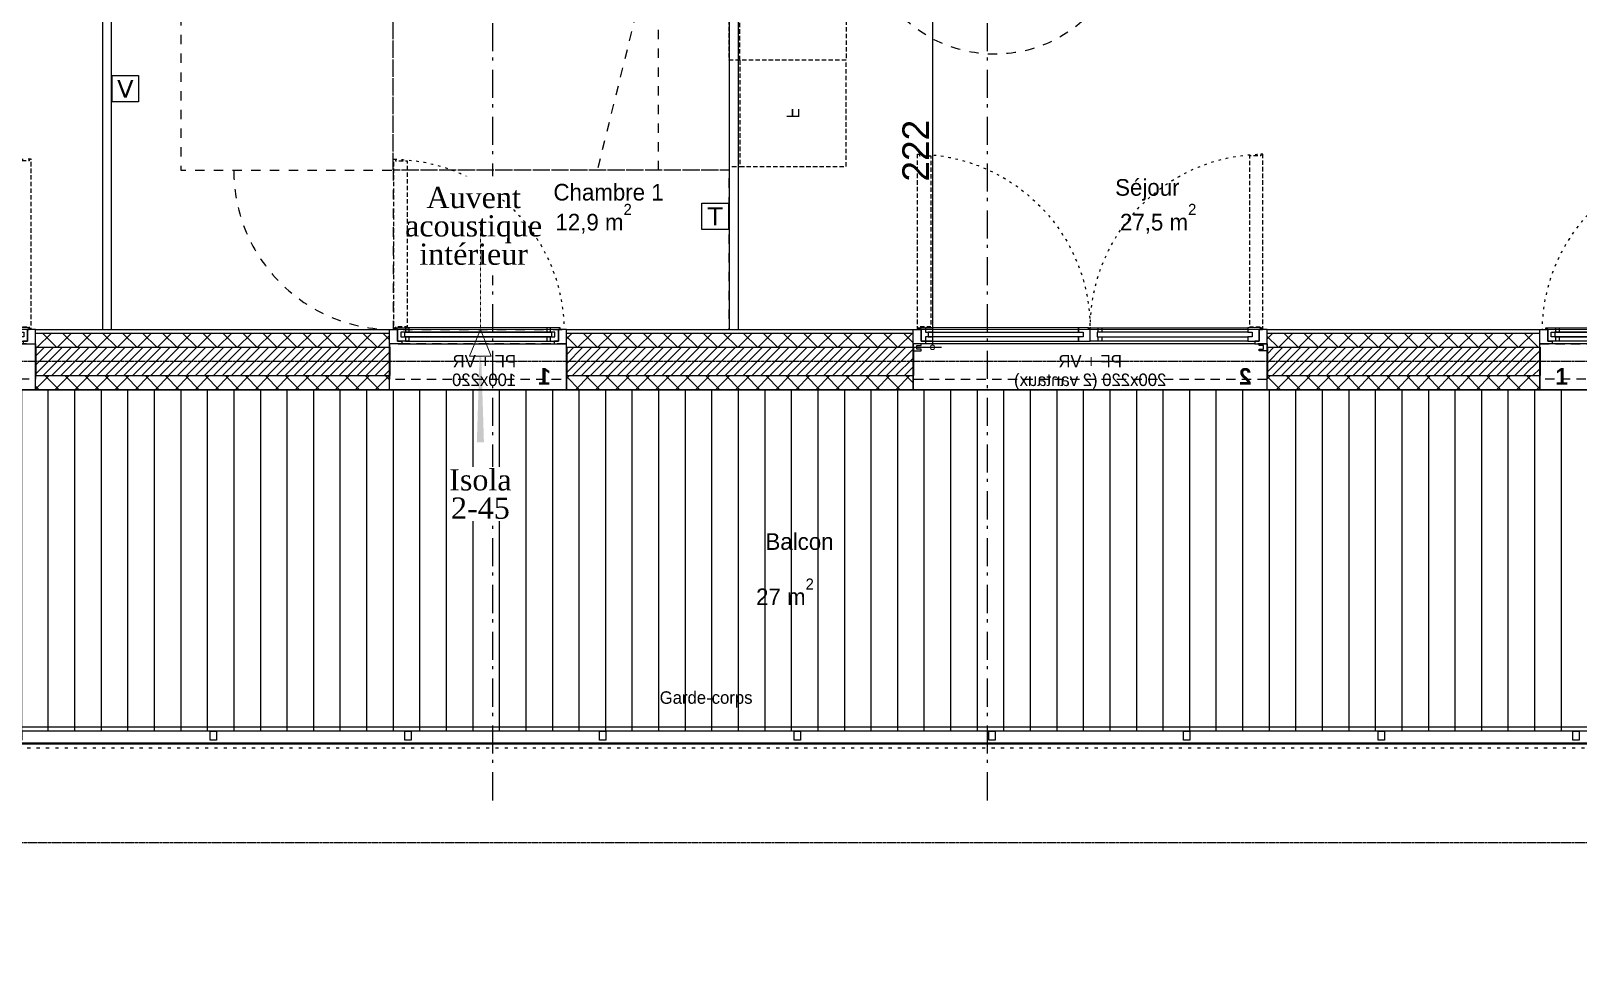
# Model space of a CAD drawing. Extents: x -2932 to 12371, y 2178 to 6224.
# Drawn here: x 6536 to 7410, y 3200 to 3720 of the extents above; entities that cross this region are included whole.
import ezdxf
from ezdxf import colors
from ezdxf.entities.mleader import LeaderData, LeaderLine
from ezdxf.math import Vec2, Vec3

# ---------------------------------------------------------------- set-up
doc = ezdxf.new("R2010")
doc.units = 0
doc.header["$PDMODE"] = 67
for name, pattern in [('ACAD_ISO03W100', [0.295276, 0.11811, -0.177165]), ('Style de ligne -1', [0.41664, 0.20828, -0.20836]), ('Style de ligne -13', [0.147638, 0.098425, -0.049213]), ('Style de ligne -14', [0.147638, 0.098425, -0.049213]), ('Style de ligne -17', [0.347222, 0.20828, -0.138942]), ('Style de ligne -18', [0.164042, 0.054681, -0.109361]), ('Style de ligne -5', [0.20828, 0.069425, -0.138855]), ('Style de ligne -6', [1.04164, 0.625, -0.20828, 0.06943, -0.13893]), ('VW-01', [0.41656, 0.20828, -0.20828])]:
    doc.linetypes.add(name, pattern=pattern)
doc.layers.get('0').update_dxf_attribs({"color": 252})
doc.layers.add('_GAZELEC-BOITE INCORPO', color=36, linetype='Continuous', lineweight=18)
doc.layers.add('_GAZELEC-RESERVATION', color=1, linetype='Continuous', lineweight=18)
for name, color, linetype in [('B aménagement intérieur', 252, 'Continuous'), ('B GÈnÈral_Hatch', 252, 'Continuous'), ('B Général', 252, 'Continuous'), ('C ANNOTATIONS-axes horizontaux', 252, 'Style de ligne -1'), ('C ANNOTATIONS-PMR', 252, 'Style de ligne -5'), ('C ANNOTATIONS-prestations', 252, 'Continuous'), ('C ANNOTATIONS-texte', 252, 'Continuous'), ('C ANNOTATIONS-texte surfaces', 252, 'Continuous'), ('D SURFACES-shab', 252, 'Continuous'), ('prlm-ELEC-CFA', 181, 'Continuous'), ('prlm-VMC', 93, 'Continuous')]:
    doc.layers.add(name, color=color, linetype=linetype)
doc.layers.add('prlm-ZEROPLOT', color=254, linetype='Continuous', plot=False)
doc.styles.add('Arial', font='arial.ttf')
doc.styles.add('Eurostile', font='')
doc.styles.add('Eurostile (bold)', font='')
doc.styles.add('Eurostile (italic)', font='')
doc.styles.add('prlm-vmc', font='pala.ttf', dxfattribs={"height": 14})
doc.styles.get("Standard").update_dxf_attribs({"font": 'isocp.shx', "height": 15})
doc.styles.get('Eurostile').set_extended_font_data('Eurostile')
doc.styles.get('Eurostile (bold)').set_extended_font_data('Eurostile', bold=True)
doc.styles.get('Eurostile (italic)').set_extended_font_data('Eurostile', italic=True)
doc.dimstyles.new('200', dxfattribs={"dimscale": 0.1, "dimtxt": 150, "dimasz": 25, "dimexe": 50, "dimexo": 50, "dimgap": 20, "dimtad": 1, "dimdec": 0, "dimdsep": 46, "dimtxsty": 'Arial', "dimblk1": 'DOTBLANK', "dimblk2": 'DOTBLANK', "dimsah": 1, "dimcen": 25, "dimclrd": 5, "dimclre": 5, "dimadec": 0, "dimazin": 0, "dimtfac": 1, "dimtdec": 0, "dimtmove": 0, "dimatfit": 3, "dimldrblk": 'DOTBLANK', "dimfxl": 50, "dimtolj": 1, "dimtzin": 0, "dimarcsym": 0})
pattern_1 = [(45, (0, 0), (-5.656854, 5.656854), []), (135, (0, 0), (5.656854, 5.656854), [])]
pattern_2 = [(45, (0, 0), (2.4253472, -2.6458333), [])]
pattern_3 = [(45, (0, 0), (-5.656854, 5.656854), []), (135, (0, 0), (5.656854, 5.656854), [])]
pattern_4 = [(45, (0, 0), (-5.656854, 5.656854), []), (135, (0, 0), (5.656854, 5.656854), [])]

# ---------------------------------------------------------------- blocks, each defined once
blk = doc.blocks.new('A n1.Groupe-11-1')
at = {"layer": 'B Général', "linetype": 'Continuous'}
for p, q in [((6215.73, 3324.39), (6215.73, 3517.39)), ((6230.73, 3324.39), (6230.73, 3517.39)), ((6245.73, 3324.39), (6245.73, 3517.39)), ((6260.73, 3324.39), (6260.73, 3517.39)), ((6275.73, 3324.39), (6275.73, 3517.39)), ((6290.73, 3324.39), (6290.73, 3517.39)), ((6305.73, 3324.39), (6305.73, 3517.39)), ((6320.73, 3324.39), (6320.73, 3517.39)), ((6335.73, 3324.39), (6335.73, 3517.39)), ((6350.73, 3324.39), (6350.73, 3517.39)), ((6365.73, 3324.39), (6365.73, 3517.39)), ((6380.73, 3324.39), (6380.73, 3517.39)), ((6395.73, 3324.39), (6395.73, 3517.39)), ((6410.73, 3324.39), (6410.73, 3517.39)), ((6425.73, 3324.39), (6425.73, 3517.39)), ((6440.73, 3324.39), (6440.73, 3517.39)), ((6455.73, 3324.39), (6455.73, 3517.39)), ((6470.73, 3324.39), (6470.73, 3517.39)), ((6485.73, 3324.39), (6485.73, 3517.39)), ((6500.73, 3324.39), (6500.73, 3517.39)), ((6515.73, 3324.39), (6515.73, 3517.39)), ((6530.73, 3324.39), (6530.73, 3517.39)), ((6545.73, 3324.39), (6545.73, 3517.39)), ((6560.73, 3324.39), (6560.73, 3517.39)), ((6575.73, 3324.39), (6575.73, 3517.39)), ((6590.73, 3324.39), (6590.73, 3517.39)), ((6605.73, 3324.39), (6605.73, 3517.39)), ((6620.73, 3324.39), (6620.73, 3517.39)), ((6635.73, 3324.39), (6635.73, 3517.39)), ((6650.73, 3324.39), (6650.73, 3517.39)), ((6665.73, 3324.39), (6665.73, 3517.39)), ((6680.73, 3324.39), (6680.73, 3517.39)), ((6695.73, 3324.39), (6695.73, 3517.39)), ((6710.73, 3324.39), (6710.73, 3517.39)), ((6725.73, 3324.39), (6725.73, 3517.39)), ((6740.73, 3324.39), (6740.73, 3517.39)), ((6755.73, 3324.39), (6755.73, 3517.39)), ((6770.73, 3324.39), (6770.73, 3517.39)), ((6785.73, 3324.39), (6785.73, 3517.39)), ((6800.73, 3324.39), (6800.73, 3517.39)), ((6815.73, 3324.39), (6815.73, 3517.39)), ((6830.73, 3324.39), (6830.73, 3517.39)), ((6845.73, 3324.39), (6845.73, 3517.39)), ((6860.73, 3324.39), (6860.73, 3517.39)), ((6875.73, 3324.39), (6875.73, 3517.39)), ((6890.73, 3324.39), (6890.73, 3517.39)), ((6905.73, 3324.39), (6905.73, 3517.39)), ((6920.73, 3324.39), (6920.73, 3517.39)), ((6935.73, 3324.39), (6935.73, 3517.39)), ((6950.73, 3324.39), (6950.73, 3517.39)), ((6965.73, 3324.39), (6965.73, 3517.39)), ((6980.73, 3324.39), (6980.73, 3517.39)), ((6995.73, 3324.39), (6995.73, 3517.39)), ((7010.73, 3324.39), (7010.73, 3517.39)), ((7025.73, 3324.39), (7025.73, 3517.39)), ((7040.73, 3324.39), (7040.73, 3517.39)), ((7055.73, 3324.39), (7055.73, 3517.39)), ((7070.73, 3324.39), (7070.73, 3517.39)), ((7085.73, 3324.39), (7085.73, 3517.39)), ((7100.73, 3324.39), (7100.73, 3517.39)), ((7115.73, 3324.39), (7115.73, 3517.39)), ((7130.73, 3324.39), (7130.73, 3517.39)), ((7145.73, 3324.39), (7145.73, 3517.39)), ((7160.73, 3324.39), (7160.73, 3517.39)), ((7175.73, 3324.39), (7175.73, 3517.39)), ((7190.73, 3324.39), (7190.73, 3517.39)), ((7205.73, 3324.39), (7205.73, 3517.39)), ((7220.73, 3324.39), (7220.73, 3517.39)), ((7235.73, 3324.39), (7235.73, 3517.39)), ((7250.73, 3324.39), (7250.73, 3517.39)), ((7265.73, 3324.39), (7265.73, 3517.39)), ((7280.73, 3324.39), (7280.73, 3517.39)), ((7295.73, 3324.39), (7295.73, 3517.39)), ((7310.73, 3324.39), (7310.73, 3517.39)), ((7325.73, 3324.39), (7325.73, 3517.39)), ((7340.73, 3324.39), (7340.73, 3517.39)), ((7355.73, 3324.39), (7355.73, 3517.39)), ((7370.73, 3324.39), (7370.73, 3517.39)), ((7385.73, 3324.39), (7385.73, 3517.39)), ((7400.73, 3324.39), (7400.73, 3517.39)), ((7415.73, 3324.39), (7415.73, 3517.39)), ((7430.73, 3324.39), (7430.73, 3517.39)), ((7445.73, 3324.39), (7445.73, 3517.39)), ((7460.73, 3324.39), (7460.73, 3517.39)), ((7475.73, 3324.39), (7475.73, 3517.39)), ((7490.73, 3324.39), (7490.73, 3517.39)), ((7505.73, 3324.39), (7505.73, 3517.39)), ((7520.73, 3324.39), (7520.73, 3517.39)), ((7535.73, 3324.39), (7535.73, 3517.39)), ((7550.73, 3324.39), (7550.73, 3517.39)), ((7565.73, 3324.39), (7565.73, 3517.39)), ((7580.73, 3324.39), (7580.73, 3517.39)), ((7595.73, 3324.39), (7595.73, 3517.39)), ((7610.73, 3324.39), (7610.73, 3517.39)), ((7625.73, 3324.39), (7625.73, 3517.39)), ((6207.89, 3317.37), (7638.48, 3317.37))]:
    blk.add_line(p, q, dxfattribs=at)
at = {"layer": 'B Général', "linetype": 'Continuous', "flags": 128}
for points in [[(6207.89, 3517.39), (7638.48, 3517.39), (7638.48, 3324.44), (6207.89, 3324.44)], [(6307.23, 3324.44), (6310.73, 3324.44), (6310.73, 3319.44), (6307.23, 3319.44)], [(6417.23, 3324.44), (6420.73, 3324.44), (6420.73, 3319.44), (6417.23, 3319.44)], [(6527.23, 3324.44), (6530.73, 3324.44), (6530.73, 3319.44), (6527.23, 3319.44)], [(6637.23, 3324.44), (6640.73, 3324.44), (6640.73, 3319.44), (6637.23, 3319.44)], [(6747.23, 3324.44), (6750.73, 3324.44), (6750.73, 3319.44), (6747.23, 3319.44)], [(6857.23, 3324.44), (6860.73, 3324.44), (6860.73, 3319.44), (6857.23, 3319.44)], [(6967.23, 3324.44), (6970.73, 3324.44), (6970.73, 3319.44), (6967.23, 3319.44)], [(7077.23, 3324.44), (7080.73, 3324.44), (7080.73, 3319.44), (7077.23, 3319.44)], [(7187.23, 3324.44), (7190.73, 3324.44), (7190.73, 3319.44), (7187.23, 3319.44)], [(7297.23, 3324.44), (7300.73, 3324.44), (7300.73, 3319.44), (7297.23, 3319.44)], [(7407.23, 3324.44), (7410.73, 3324.44), (7410.73, 3319.44), (7407.23, 3319.44)], [(7517.23, 3324.44), (7520.73, 3324.44), (7520.73, 3319.44), (7517.23, 3319.44)], [(7627.23, 3324.44), (7630.73, 3324.44), (7630.73, 3319.44), (7627.23, 3319.44)]]:
    blk.add_lwpolyline(points, close=True, dxfattribs=at)
at = {"layer": 'B Général', "linetype": 'Style de ligne -5', "ltscale": 25.4, "flags": 128}
blk.add_lwpolyline([(7626.53, 3517.39), (7638.48, 3517.39), (7638.48, 3314.94), (6207.89, 3314.94), (6207.89, 3326.9), (7626.53, 3326.9)], close=True, dxfattribs=at)
blk = doc.blocks.new('A n1.Rond 150_PMR')
at = {"layer": 'B Général', "linetype": 'VW-01', "ltscale": 25.4}
blk.add_circle((0, 0), 75, dxfattribs=at)
at = {"layer": 'B Général', "insert": (-61.5, 0), "char_height": 7.059, "attachment_point": 5, "rotation": 90, "line_spacing_factor": 0.894142, "style": 'Eurostile (italic)'}
blk.add_mtext('Ø 150 PMR', dxfattribs=at)
blk = doc.blocks.new('A n1.Lave Linge')
at = {"layer": 'B Général', "linetype": 'Style de ligne -13', "ltscale": 25.4, "flags": 128}
blk.add_lwpolyline([(-29.47, 30), (-29.47, 36), (30.53, 36), (30.53, 30)], dxfattribs=at)
blk.add_lwpolyline([(-29.47, 30), (30.53, 30), (30.53, -30), (-29.47, -30)], close=True, dxfattribs=at)
at = {"layer": 'B Général', "insert": (0, 0), "char_height": 7.059, "attachment_point": 5, "line_spacing_factor": 0.894142, "style": 'Eurostile'}
blk.add_mtext('LL', dxfattribs=at)
blk = doc.blocks.new('A n1.Frigo')
at = {"layer": 'B Général', "linetype": 'Style de ligne -13', "ltscale": 25.4, "flags": 128}
blk.add_lwpolyline([(-30, 30), (30, 30), (30, -30), (-30, -30)], close=True, dxfattribs=at)
blk.add_lwpolyline([(30, -30), (30, -36), (-30, -36), (-30, -30)], dxfattribs=at)
at = {"layer": 'B Général', "insert": (0, 0), "char_height": 7.06, "attachment_point": 5, "line_spacing_factor": 0.894142, "style": 'Eurostile'}
blk.add_mtext('F', dxfattribs=at)
blk = doc.blocks.new('A n1.Groupe-45-1')
at = {"layer": 'B Général', "linetype": 'VW-01', "ltscale": 25.4}
blk.add_line((70, -114.99), (-70, -80.35), dxfattribs=at)
at = {"layer": 'B Général', "linetype": 'VW-01', "ltscale": 25.4, "flags": 128}
for points in [[(-70, 35), (70, 35), (70, -155), (-70, -155)], [(-70, -114.99), (70, -114.99), (70, -155), (-70, -155)]]:
    blk.add_lwpolyline(points, close=True, dxfattribs=at)
blk = doc.blocks.new('A n1.Lit 140.190_PMR 2')
at = {"layer": 'B Général', "linetype": 'VW-01', "ltscale": 25.4, "flags": 128}
for points in [[(70, 155), (-70, 155), (-70, 35), (70, 35)], [(-70, -155), (-70, 35), (-160, 35), (-160, -155)], [(160, -155), (160, 35), (70, 35), (70, -155)]]:
    blk.add_lwpolyline(points, close=True, dxfattribs=at)
at = {"layer": 'B Général', "linetype": 'VW-01', "ltscale": 25.4}
for centre, start, end in [((-70, 35), 90, 180), ((70, 35), 0, 90)]:
    blk.add_arc(centre, 90, start, end, dxfattribs=at)
at = {"layer": 'B Général'}
blk.add_blockref('A n1.Groupe-45-1', (0, 0), dxfattribs=at)
blk = doc.blocks.new('A n1.T4 A32_A33 (2D)')
at = {"layer": 'B Général', "linetype": 'Continuous'}
for p, q in [((17.54, -11.37), (17.54, -331.37)), ((17.54, -11.37), (17.54, -331.37)), ((22.54, -11.37), (22.54, -331.37)), ((22.54, -11.37), (22.54, -331.37)), ((-336.72, -58.36), (-336.72, -331.37)), ((-336.72, -58.36), (-336.72, -331.37)), ((-331.72, -58.36), (-331.72, -331.37)), ((-331.72, -58.36), (-331.72, -331.37)), ((17.54, -331.37), (22.54, -331.37))]:
    blk.add_line(p, q, dxfattribs=at)
at = {"layer": 'D SURFACES-shab', "lineweight": 18, "flags": 128}
for points in [[(-301.1, 84.63), (-301.1, 153.63), (-211.1, 153.63), (-211.1, -11.37), (17.54, -11.37), (17.54, -331.37), (-331.72, -331.37), (-331.72, 84.63)], [(22.54, -331.37), (691.5, -331.37), (691.5, 61.32), (222.2, 61.39), (222.21, 121.8), (22.54, 121.8)], [(-687.1, -63.36), (-687.1, -331.37), (-336.72, -331.37), (-336.72, -63.36)]]:
    blk.add_lwpolyline(points, close=True, dxfattribs=at)
at = {"layer": 'B Général', "rotation": 90}
for name, p in [('A n1.Lit 140.190_PMR 2', (-137.46, -171.37)), ('A n1.Lave Linge', (53.54, -149.73))]:
    blk.add_blockref(name, p, dxfattribs=at)
at = {"layer": 'B Général', "xscale": -1, "rotation": 270}
blk.add_blockref('A n1.Frigo', (53.54, -209.2), dxfattribs=at)
at = {"layer": 'C ANNOTATIONS-PMR', "ltscale": 25.4, "rotation": 270}
blk.add_blockref('A n1.Rond 150_PMR', (167.54, -100.75), dxfattribs=at)
blk = doc.blocks.new('A n1.PF 100.220 + VR')
at = {"layer": 'B Général', "linetype": 'Continuous'}
for p, q in [((-50, 7), (-50, 17)), ((50, 7), (50, 17))]:
    blk.add_line(p, q, dxfattribs=at)
at = {"layer": 'B Général'}
blk.add_line((45, 9), (-45, 9), dxfattribs=at)
at = {"layer": 'B Général', "linetype": 'Continuous', "lineweight": 35}
for p, q in [((-50, 7), (-50, -9)), ((50, 7), (50, -9))]:
    blk.add_line(p, q, dxfattribs=at)
at = {"layer": 'B Général', "linetype": 'Style de ligne -14', "ltscale": 25.4, "flags": 128}
blk.add_lwpolyline([(47.5, 113.27), (46.5, 113.27), (46.5, 112.27), (40, 112.27), (40, 18.5), (46.5, 18.5), (46.5, 17.5), (47.5, 17.5)], close=True, dxfattribs=at)
at = {"layer": 'B Général', "linetype": 'Continuous', "flags": 128}
for points in [[(-39, 15.5), (-41.5, 15.5), (-41.5, 13), (-39, 13), (-39, 10.5), (-45.5, 10.5), (-45.5, 17), (-46.5, 17), (-46.5, 18), (-39, 18)], [(39, 15.5), (41.5, 15.5), (41.5, 13), (39, 13), (39, 10.5), (45.5, 10.5), (45.5, 17), (46.5, 17), (46.5, 18), (39, 18)]]:
    blk.add_lwpolyline(points, close=True, dxfattribs=at)
at = {"layer": 'B Général', "flags": 128}
for points in [[(-41, 18), (41, 18), (41, 15.5), (-41, 15.5)], [(-43, 10.5), (-43, 9), (-50, 9), (-50, 17), (-45.5, 17), (-45.5, 10.5)], [(-43.5, 15.5), (43.5, 15.5), (43.5, 13), (-43.5, 13)], [(-41, 13), (41, 13), (41, 10.5), (-41, 10.5)], [(43, 10.5), (43, 9), (50, 9), (50, 17), (45.5, 17), (45.5, 10.5)]]:
    blk.add_lwpolyline(points, close=True, dxfattribs=at)
at = {"layer": 'B Général', "linetype": 'Style de ligne -17', "ltscale": 25.4, "flags": 128}
blk.add_lwpolyline([(-50, 9), (50, 9), (50, -11), (-50, -11)], close=True, dxfattribs=at)
at = {"layer": 'B Général', "flags": 128}
blk.add_lwpolyline([(-50, -9), (-50, -17), (50, -17), (50, -9)], dxfattribs=at)
at = {"layer": 'B Général'}
blk.add_circle((47, 17.5), 0.5, dxfattribs=at)
at = {"layer": 'B Général', "linetype": 'Style de ligne -18', "ltscale": 25.4}
blk.add_arc((48.78, 15.78), 97.5, 90.89734, 179.2823, dxfattribs=at)
at = {"layer": 'B Général', "insert": (-21.61, 2.65), "char_height": 7.059, "attachment_point": 1, "rotation": 360, "line_spacing_factor": 0.894142, "style": 'Eurostile'}
blk.add_mtext('PF + VR', dxfattribs=at)
at = {"layer": 'C ANNOTATIONS-prestations', "attachment_point": 1, "rotation": 360, "line_spacing_factor": 0.894142}
for s, insert, char_height, style in [('1', (-41.14, -4.77), 9.41, 'Eurostile (bold)'), ('100x220', (-21.61, -7.83), 7.059, 'Eurostile')]:
    blk.add_mtext(s, dxfattribs=dict(at, insert=insert, char_height=char_height, style=style))
blk = doc.blocks.new('A n1.PF 200.220 + VR')
at = {"layer": 'B Général', "linetype": 'Continuous'}
for p, q in [((-100, 7), (-100, 17)), ((100, 7), (100, 17))]:
    blk.add_line(p, q, dxfattribs=at)
at = {"layer": 'B Général'}
blk.add_line((-93, 9), (97, 9), dxfattribs=at)
at = {"layer": 'B Général', "linetype": 'Continuous', "lineweight": 35}
for p, q in [((-100, 7), (-100, -9)), ((100, 7), (100, -9))]:
    blk.add_line(p, q, dxfattribs=at)
at = {"layer": 'B Général', "linetype": 'Style de ligne -14', "ltscale": 25.4, "flags": 128}
for points in [[(-97.5, 116.12), (-96.5, 116.12), (-96.5, 115.12), (-90, 115.12), (-90, 18.5), (-96.5, 18.5), (-96.5, 17.5), (-97.5, 17.5)], [(97.5, 116.12), (96.5, 116.12), (96.5, 115.12), (90, 115.12), (90, 18.5), (96.5, 18.5), (96.5, 17.5), (97.5, 17.5)]]:
    blk.add_lwpolyline(points, close=True, dxfattribs=at)
at = {"layer": 'B Général', "linetype": 'Continuous', "flags": 128}
for points in [[(-89, 15.5), (-91.5, 15.5), (-91.5, 13), (-89, 13), (-89, 10.5), (-95.5, 10.5), (-95.5, 17), (-96.5, 17), (-96.5, 18), (-89, 18)], [(-6.5, 15.5), (-4, 15.5), (-4, 13), (-6.5, 13), (-6.5, 10.5), (0, 10.5), (0, 17), (1, 17), (1, 18), (-6.5, 18)], [(6.5, 15.5), (4, 15.5), (4, 13), (6.5, 13), (6.5, 10.5), (0, 10.5), (0, 17), (1, 17), (1, 18), (6.5, 18)], [(89, 15.5), (91.5, 15.5), (91.5, 13), (89, 13), (89, 10.5), (95.5, 10.5), (95.5, 17), (96.5, 17), (96.5, 18), (89, 18)]]:
    blk.add_lwpolyline(points, close=True, dxfattribs=at)
at = {"layer": 'B Général', "flags": 128}
for points in [[(-4.5, 18), (-89, 18), (-89, 15.5), (-4.5, 15.5)], [(6.5, 18), (93, 18), (93, 15.5), (6.5, 15.5)], [(-93, 10.5), (-93, 9), (-100, 9), (-100, 17), (-95.5, 17), (-95.5, 10.5)], [(-100, 9), (-100, 5), (-95.5, 5), (-95.5, 6), (-98, 6), (-98, 8), (-95.5, 8), (-95.5, 9)], [(-4.5, 13), (-89, 13), (-89, 10.5), (-4.5, 10.5)], [(6.5, 13), (93, 13), (93, 10.5), (6.5, 10.5)], [(93, 10.5), (93, 9), (100, 9), (100, 17), (95.5, 17), (95.5, 10.5)], [(100, 9), (100, 5), (95.5, 5), (95.5, 6), (98, 6), (98, 8), (95.5, 8), (95.5, 9)]]:
    blk.add_lwpolyline(points, close=True, dxfattribs=at)
at = {"layer": 'B Général', "linetype": 'Style de ligne -17', "ltscale": 25.4, "flags": 128}
blk.add_lwpolyline([(-100, 9), (100, 9), (100, -11), (-100, -11)], close=True, dxfattribs=at)
at = {"layer": 'B Général', "flags": 128}
blk.add_lwpolyline([(100, -9), (100, -17), (-100, -17), (-100, -9)], dxfattribs=at)
at = {"layer": 'B Général'}
for centre in [(-97, 17.5), (97, 17.5)]:
    blk.add_circle(centre, 0.5, dxfattribs=at)
at = {"layer": 'B Général', "linetype": 'Style de ligne -18', "ltscale": 25.4}
for centre, start, end in [((-98.46, 17.77), 359.55233, 89.0018), ((98.46, 17.77), 90.9982, 180.44847)]:
    blk.add_arc(centre, 98.37, start, end, dxfattribs=at)
at = {"layer": 'B Général', "insert": (0, 2.65), "char_height": 7.059, "attachment_point": 2, "rotation": 360, "line_spacing_factor": 0.894142, "style": 'Eurostile'}
blk.add_mtext('PF + VR', dxfattribs=at)
at = {"layer": 'C ANNOTATIONS-prestations', "rotation": 360, "line_spacing_factor": 0.894142}
for s, insert, char_height, attachment_point, style in [('2', (-91.15, -4.77), 9.41, 1, 'Eurostile (bold)'), ('200x220 (2 vantaux) ', (0, -7.82), 7.059, 2, 'Eurostile')]:
    blk.add_mtext(s, dxfattribs=dict(at, insert=insert, char_height=char_height, attachment_point=attachment_point, style=style))
blk = doc.blocks.new('xi.EA')
at = {"layer": 'prlm-VMC', "color": 0, "linetype": 'ByBlock', "lineweight": 5, "flags": 128}
blk.add_lwpolyline([(-6.17, -15), (6.17, -15), (0, 0)], close=True, dxfattribs=at)
at = {"layer": 'prlm-VMC', "color": 0, "linetype": 'ByBlock', "lineweight": -2, "flags": 128}
blk.add_lwpolyline([(0, -15, 1, 4, 0), (0, -63.63, 1, 1, 0)], format="xyseb", dxfattribs=at)
at = {"layer": 'prlm-VMC', "color": 0, "linetype": 'ByBlock', "lineweight": 5}
blk.add_solid([(0, 0), (6.17, -15), (-6.17, -15), (0, 0)], dxfattribs=at)
at = {"layer": 'prlm-ZEROPLOT', "color": 250, "linetype": 'ACAD_ISO03W100', "lineweight": 0, "ltscale": 0.2}
blk.add_lwpolyline([(0, 0), (0, 60)], dxfattribs=at)
blk = doc.blocks.new('xi.TV')
at = {"layer": 'prlm-ELEC-CFA', "color": 0, "linetype": 'ByBlock', "lineweight": -2, "flags": 128}
blk.add_lwpolyline([(-7.5, 7.5), (7.5, 7.5), (7.5, -7.5), (-7.5, -7.5)], close=True, dxfattribs=at)
at = {"layer": 'prlm-ELEC-CFA', "color": 0, "linetype": 'ByBlock', "insert": (0, 0), "char_height": 10, "width": 11.36, "attachment_point": 5}
blk.add_mtext('{\\fVerdana|b0|i0|c0|p34;V}', dxfattribs=at)
blk = doc.blocks.new('xi.TEL')
at = {"layer": 'prlm-ELEC-CFA', "color": 0, "linetype": 'ByBlock', "lineweight": -2, "flags": 128}
blk.add_lwpolyline([(-7.5, 7.5), (7.5, 7.5), (7.5, -7.5), (-7.5, -7.5)], close=True, dxfattribs=at)
at = {"layer": 'prlm-ELEC-CFA', "color": 0, "linetype": 'ByBlock', "insert": (0, 0), "char_height": 10, "width": 11.36, "attachment_point": 5}
blk.add_mtext('{\\fVerdana|b0|i0|c0|p34;T}', dxfattribs=at)
blk = doc.blocks.new('_DOTBLANK')
at = {"color": 0, "linetype": 'ByBlock'}
blk.add_line((-0.5, 0), (-1, 0), dxfattribs=at)
blk.add_circle((0, 0), 0.5, dxfattribs=at)
blk = doc.blocks.new('*D367')
at = {"layer": '_GAZELEC-BOITE INCORPO', "color": 5, "lineweight": -2, "transparency": 16777216}
for p, q in [((6945.76, 3763.55), (7050.36, 3763.55)), ((7045.36, 3761.05), (7045.36, 3543.89)), ((6945.76, 3541.39), (7050.36, 3541.39))]:
    blk.add_line(p, q, dxfattribs=at)
at = {"layer": 'Defpoints', "color": 0, "transparency": 16777216}
for p in [(6940.76, 3763.55), (6940.76, 3541.39), (7045.36, 3541.39)]:
    blk.add_point(p, dxfattribs=at)
at = {"layer": '_GAZELEC-BOITE INCORPO', "color": 5, "lineweight": -2, "transparency": 16777216, "xscale": 2.5, "yscale": 2.5, "zscale": 2.5}
for p, rotation in [((7045.36, 3763.55), 90), ((7045.36, 3541.39), 270)]:
    blk.add_blockref('_DOTBLANK', p, dxfattribs=dict(at, rotation=rotation))
at = {"layer": '_GAZELEC-BOITE INCORPO', "color": 0, "transparency": 16777216, "insert": (7035.83, 3652.47), "char_height": 15, "attachment_point": 5, "rotation": 90, "style": 'Arial'}
blk.add_mtext('\\A1;222', dxfattribs=at)

msp = doc.modelspace()

# ---------------------------------------------------------------- hatches: boundary and pattern name
at = {"layer": 'B GÈnÈral_Hatch', "linetype": 'Continuous'}
h = msp.add_hatch(dxfattribs=at)
h.set_pattern_fill('02_ISOLANT', color=256, style=0, pattern_type=2)
h.set_pattern_definition(pattern_4)
h.paths.add_polyline_path([(6538.464, 3549.389), (6538.464, 3541.389), (6738.484, 3541.389), (6738.484, 3549.389)])
h = msp.add_hatch(dxfattribs=at)
h.set_pattern_fill('02_ISOLANT', color=256, style=0, pattern_type=2)
h.set_pattern_definition(pattern_3)
h.paths.add_polyline_path([(6838.484, 3549.389), (6838.484, 3541.389), (7034.446, 3541.389), (7034.446, 3549.389)])
h = msp.add_hatch(dxfattribs=at)
h.set_pattern_fill('02_ISOLANT', color=256, style=0, pattern_type=2)
h.set_pattern_definition(pattern_1)
h.paths.add_polyline_path([(7234.446, 3549.389), (7234.446, 3541.389), (7388.484, 3541.389), (7388.484, 3549.389)])
h = msp.add_hatch(dxfattribs=at)
h.set_pattern_fill('50_BETON', color=256, style=0, pattern_type=2)
h.set_pattern_definition(pattern_2)
h.paths.add_polyline_path([(6538.464, 3541.389), (6538.464, 3525.389), (6738.484, 3525.389), (6738.484, 3541.389)])
h = msp.add_hatch(dxfattribs=at)
h.set_pattern_fill('50_BETON', color=256, style=0, pattern_type=2)
h.set_pattern_definition(pattern_2)
h.paths.add_polyline_path([(6838.484, 3541.389), (6838.484, 3525.389), (7034.446, 3525.389), (7034.446, 3541.389)])
h = msp.add_hatch(dxfattribs=at)
h.set_pattern_fill('50_BETON', color=256, style=0, pattern_type=2)
h.set_pattern_definition(pattern_2)
h.paths.add_polyline_path([(7234.446, 3541.389), (7234.446, 3525.389), (7388.484, 3525.389), (7388.484, 3541.389)])
h = msp.add_hatch(dxfattribs=at)
h.set_pattern_fill('02_ISOLANT', color=256, style=0, pattern_type=2)
h.set_pattern_definition(pattern_4)
h.paths.add_polyline_path([(6538.464, 3525.389), (6538.464, 3517.389), (6738.484, 3517.389), (6738.484, 3525.389)])
h = msp.add_hatch(dxfattribs=at)
h.set_pattern_fill('02_ISOLANT', color=256, style=0, pattern_type=2)
h.set_pattern_definition(pattern_3)
h.paths.add_polyline_path([(6838.484, 3525.389), (6838.484, 3517.389), (7034.446, 3517.389), (7034.446, 3525.389)])
h = msp.add_hatch(dxfattribs=at)
h.set_pattern_fill('02_ISOLANT', color=256, style=0, pattern_type=2)
h.set_pattern_definition(pattern_1)
h.paths.add_polyline_path([(7234.446, 3525.389), (7234.446, 3517.389), (7388.484, 3517.389), (7388.484, 3525.389)])

# ---------------------------------------------------------------- linework, layer by layer
at = {"layer": 'B Général', "linetype": 'Style de ligne -6', "ltscale": 25.4}
for p, q in [((6796.888, 3285.389), (6796.888, 5820.389)), ((7076.484, 3285.389), (7076.484, 5820.389))]:
    msp.add_line(p, q, dxfattribs=at)
at = {"layer": 'B Général', "linetype": 'Continuous'}
for p, q in [((6538.464, 3551.389), (6738.484, 3551.389)), ((6538.464, 3551.389), (6738.484, 3551.389)), ((6538.464, 3517.389), (6538.464, 3551.389)), ((6538.464, 3549.389), (6738.484, 3549.389)), ((6538.464, 3549.389), (6738.484, 3549.389)), ((6738.484, 3517.389), (6738.484, 3551.389)), ((6838.484, 3551.389), (7034.446, 3551.389)), ((6838.484, 3551.389), (7034.446, 3551.389)), ((6838.484, 3517.389), (6838.484, 3551.389)), ((6838.484, 3549.389), (7034.446, 3549.389)), ((6838.484, 3549.389), (7034.446, 3549.389)), ((7034.446, 3517.389), (7034.446, 3551.389)), ((7234.446, 3551.389), (7388.484, 3551.389)), ((7234.446, 3551.389), (7388.484, 3551.389)), ((7234.446, 3517.389), (7234.446, 3551.389)), ((7234.446, 3549.389), (7388.484, 3549.389)), ((7234.446, 3549.389), (7388.484, 3549.389)), ((7388.484, 3517.389), (7388.484, 3551.389)), ((6538.464, 3541.389), (6738.484, 3541.389)), ((6838.484, 3541.389), (7034.446, 3541.389)), ((7234.446, 3541.389), (7388.484, 3541.389)), ((6538.464, 3525.389), (6738.484, 3525.389)), ((6838.484, 3525.389), (7034.446, 3525.389)), ((7234.446, 3525.389), (7388.484, 3525.389)), ((6538.464, 3517.389), (6738.484, 3517.389)), ((6538.464, 3517.389), (6738.484, 3517.389)), ((6838.484, 3517.389), (7034.446, 3517.389)), ((6838.484, 3517.389), (7034.446, 3517.389)), ((7234.446, 3517.389), (7388.484, 3517.389)), ((7234.446, 3517.389), (7388.484, 3517.389))]:
    msp.add_line(p, q, dxfattribs=at)
at = {"layer": 'B Général', "linetype": 'Continuous', "lineweight": 18}
for p, q in [((6538.464, 3541.389), (6738.484, 3541.389)), ((6838.484, 3541.389), (7034.446, 3541.389)), ((7234.446, 3541.389), (7388.484, 3541.389)), ((6538.464, 3525.389), (6738.484, 3525.389)), ((6838.484, 3525.389), (7034.446, 3525.389)), ((7234.446, 3525.389), (7388.484, 3525.389))]:
    msp.add_line(p, q, dxfattribs=at)
at = {"layer": 'C ANNOTATIONS-axes horizontaux'}
for p, q in [((12370.813, 3533.389), (2960.813, 3533.389)), ((12370.813, 3261.389), (2960.813, 3261.389))]:
    msp.add_line(p, q, dxfattribs=at)
at = {"layer": 'D SURFACES-shab', "linetype": 'Continuous', "flags": 128}
msp.add_lwpolyline([(6207.888, 3517.389), (6207.888, 3326.897), (7626.525, 3326.897), (7626.525, 3517.389)], close=True, dxfattribs=at)

# ---------------------------------------------------------------- block references
at = {"layer": 'B aménagement intérieur'}
msp.add_blockref('A n1.T4 A32_A33 (2D)', (6912.988, 3882.754), dxfattribs=at)
at = {"layer": 'B Général', "rotation": 359.9999999243138}
for p in [(6488.464, 3534.389), (7438.484, 3534.389)]:
    msp.add_blockref('A n1.PF 100.220 + VR', p, dxfattribs=at)
at = {"layer": 'B Général', "xscale": -1, "rotation": 359.9999999243138}
for name, p in [('A n1.PF 100.220 + VR', (6788.484, 3534.389)), ('A n1.PF 200.220 + VR', (7134.446, 3534.389))]:
    msp.add_blockref(name, p, dxfattribs=at)
at = {"layer": 'B Général'}
msp.add_blockref('A n1.Groupe-11-1', (0, 0), dxfattribs=at)
at = {"layer": 'prlm-ELEC-CFA'}
for name, p in [('xi.TV', (6589.268, 3687.508)), ('xi.TEL', (6922.532, 3615.393))]:
    msp.add_blockref(name, p, dxfattribs=at)

# ---------------------------------------------------------------- texts
at = {"layer": 'B Général', "insert": (6891.2, 3347.013), "char_height": 7.059, "attachment_point": 1, "line_spacing_factor": 0.894142, "style": 'Eurostile'}
msp.add_mtext('Garde-corps', dxfattribs=at)
at = {"layer": 'C ANNOTATIONS-texte', "char_height": 9.412, "attachment_point": 8, "line_spacing_factor": 0.894142, "style": 'Eurostile'}
for s, insert in [('Séjour', (7166.753, 3624.188)), ('Chambre 1', (6862.305, 3624.188))]:
    msp.add_mtext(s, dxfattribs=dict(at, insert=insert))
at = {"layer": 'C ANNOTATIONS-texte surfaces', "char_height": 9.412, "attachment_point": 2, "line_spacing_factor": 0.894142, "style": 'Eurostile'}
for s, insert in [('12,9 m{\\H0.6667x;\\S2^ ;}', (6853.863, 3622.452)), ('27,5 m{\\H0.6667x;\\S2^ ;}', (7172.856, 3622.452)), ('27 m{\\H0.6667x;\\S2^ ;}', (6961.981, 3410.749))]:
    msp.add_mtext(s, dxfattribs=dict(at, insert=insert))
at = {"layer": 'D SURFACES-shab', "insert": (6970.21, 3426.787), "char_height": 9.412, "attachment_point": 8, "line_spacing_factor": 0.894142, "style": 'Eurostile'}
msp.add_mtext('Balcon', dxfattribs=at)

# ---------------------------------------------------------------- dimensions: what is measured, and where the dimension line sits
at = {"layer": '_GAZELEC-BOITE INCORPO'}
dim = msp.add_linear_dim(base=(7045.36, 3541.389), p1=(6940.761, 3763.554), p2=(6940.761, 3541.389), angle=90, dimstyle='200', dxfattribs=at)
dim.commit()
dim.dimension.update_dxf_attribs({"geometry": '*D367', "text_midpoint": (7035.829, 3652.471)})

# ---------------------------------------------------------------- leaders
at = {"layer": '_GAZELEC-RESERVATION', "color": 6}
ml = msp.add_multileader_mtext('Standard', dxfattribs=at)
ml.set_content('engravure 5cm', color=6)
ml.set_leader_properties()
ml.build(insert=Vec2(0, 0))
ml.multileader.update_dxf_attribs({"has_text_frame": 1, "arrow_head_size": 8, "scale": 20})
ctx = ml.context
ctx.base_point, ctx.scale, ctx.char_height, ctx.arrow_head_size, ctx.landing_gap_size, ctx.plane_origin = Vec3(3667.8, 3430.73), 20, 8, 8, 4, Vec3(3682.674, 3615.451)
notes = []
notes.append((ctx, [(0, (1, 1, 0), (3752.523, 3430.73), (-1, 0), 8.984, [(0, [(3833.147, 3363.097)], 0, [])])]))
ctx.mtext.insert, ctx.mtext.width, ctx.mtext.flow_direction = Vec3(3671.8, 3435.875), 156.88504, 5
ml = msp.add_multileader_mtext('Standard', dxfattribs=at)
ml.set_content('résa n°8\\P800X400 en dalle haute', color=6)
ml.set_leader_properties()
ml.build(insert=Vec2(0, 0))
ml.multileader.update_dxf_attribs({"has_text_frame": 1, "arrow_head_size": 8, "scale": 20})
ctx = ml.context
ctx.base_point, ctx.scale, ctx.char_height, ctx.arrow_head_size, ctx.landing_gap_size, ctx.plane_origin = Vec3(3919.468, 3350.275), 20, 8, 8, 4, Vec3(4043.62, 3534.995)
notes.append((ctx, [(1, (1, 1, 0), (3910.483, 3350.275), (1, 0), 8.984, [(0, [(3849.44, 3285.948)], 0, [])])]))
ctx.mtext.insert, ctx.mtext.width, ctx.mtext.flow_direction = Vec3(3923.468, 3354.275), 156.88504, 5
ml = msp.add_multileader_mtext('Standard', dxfattribs=at)
ml.set_content('résa n°9\\P450X250 en dalle haute', color=6)
ml.set_leader_properties()
ml.build(insert=Vec2(0, 0))
ml.multileader.update_dxf_attribs({"has_text_frame": 1, "arrow_head_size": 8, "scale": 20})
ctx = ml.context
ctx.base_point, ctx.scale, ctx.char_height, ctx.arrow_head_size, ctx.landing_gap_size, ctx.plane_origin = Vec3(4390.934, 3264.574), 20, 8, 8, 4, Vec3(4515.086, 3449.295)
notes.append((ctx, [(1, (1, 1, 0), (4381.95, 3264.574), (1, 0), 8.984, [(0, [(4320.906, 3200.247)], 0, [])])]))
ctx.mtext.insert, ctx.mtext.width, ctx.mtext.flow_direction = Vec3(4394.934, 3268.574), 156.88504, 5
for ctx, leaders in notes:
    for number, flags, end, landing, length, lines in leaders:
        leader = LeaderData()
        leader.index, (leader.has_last_leader_line, leader.has_dogleg_vector, leader.attachment_direction) = number, flags
        leader.last_leader_point, leader.dogleg_vector, leader.dogleg_length = Vec3(end), Vec3(landing), length
        for number, points, colour, breaks in lines:
            line = LeaderLine()
            line.index, line.vertices, line.color, line.breaks = number, Vec3.list(points), colors.encode_raw_color(colour), breaks
            leader.lines.append(line)
        ctx.leaders.append(leader)

# ---------------------------------------------------------------- next in the draw order: texts
at = {"layer": 'prlm-VMC', "insert": (6786.081, 3609.928), "char_height": 12, "width": 20.51, "attachment_point": 5, "line_spacing_factor": 0.8, "style": 'prlm-vmc', "bg_fill": 2}
msp.add_mtext('Auvent acoustique intérieur', dxfattribs=at)
at = {"layer": 'prlm-VMC', "insert": (6789.885, 3458.429), "char_height": 12, "width": 20.51, "attachment_point": 5, "line_spacing_factor": 0.8, "style": 'prlm-vmc', "bg_fill": 3, "box_fill_scale": 1.1, "bg_fill_color": 256, "bg_fill_transparency": 0}
msp.add_mtext('Isola\\P2-45', dxfattribs=at)

# ---------------------------------------------------------------- next in the draw order: linework, layer by layer
at = {"layer": 'prlm-ZEROPLOT'}
for points in [[(6215.888, 4917.389), (7638.484, 4917.389), (7638.484, 3517.389), (6215.888, 3517.389)], [(7638.484, 3317.639), (5203.041, 3317.639), (5203.041, 3517.389), (7638.484, 3517.389)]]:
    msp.add_lwpolyline(points, close=True, dxfattribs=at)

# ---------------------------------------------------------------- next in the draw order: block references
at = {"layer": 'prlm-VMC'}
msp.add_blockref('xi.EA', (6789.885, 3551.389), dxfattribs=at)

# ---------------------------------------------------------------- next in the draw order: leaders
at = {"layer": '_GAZELEC-RESERVATION', "color": 6}
ml = msp.add_multileader_mtext('Standard', dxfattribs=at)
ml.set_content('engravure 5cm', color=6)
ml.set_leader_properties()
ml.build(insert=Vec2(0, 0))
ml.multileader.update_dxf_attribs({"has_text_frame": 1, "arrow_head_size": 8, "scale": 20})
ctx = ml.context
ctx.base_point, ctx.scale, ctx.char_height, ctx.arrow_head_size, ctx.landing_gap_size, ctx.plane_origin = Vec3(3869.533, 3484.754), 20, 8, 8, 4, Vec3(3884.408, 3669.475)
notes = []
notes.append((ctx, [(0, (1, 1, 0), (3954.256, 3484.754), (-1, 0), 8.984, [(0, [(4034.88, 3417.121)], 0, [])])]))
ctx.mtext.insert, ctx.mtext.width, ctx.mtext.flow_direction = Vec3(3873.533, 3489.899), 156.88504, 5
ml = msp.add_multileader_mtext('Standard', dxfattribs=at)
ml.set_content('résa n°7\\P800X400 en dalle haute', color=6)
ml.set_leader_properties()
ml.build(insert=Vec2(0, 0))
ml.multileader.update_dxf_attribs({"has_text_frame": 1, "arrow_head_size": 8, "scale": 20})
ctx = ml.context
ctx.base_point, ctx.scale, ctx.char_height, ctx.arrow_head_size, ctx.landing_gap_size, ctx.plane_origin = Vec3(4224.277, 3489.959), 20, 8, 8, 4, Vec3(4348.429, 3674.68)
notes.append((ctx, [(1, (1, 1, 0), (4215.292, 3489.959), (1, 0), 8.984, [(0, [(4154.249, 3425.632)], 0, [])])]))
ctx.mtext.insert, ctx.mtext.width, ctx.mtext.flow_direction = Vec3(4228.277, 3493.959), 156.88504, 5
for ctx, leaders in notes:
    for number, flags, end, landing, length, lines in leaders:
        leader = LeaderData()
        leader.index, (leader.has_last_leader_line, leader.has_dogleg_vector, leader.attachment_direction) = number, flags
        leader.last_leader_point, leader.dogleg_vector, leader.dogleg_length = Vec3(end), Vec3(landing), length
        for number, points, colour, breaks in lines:
            line = LeaderLine()
            line.index, line.vertices, line.color, line.breaks = number, Vec3.list(points), colors.encode_raw_color(colour), breaks
            leader.lines.append(line)
        ctx.leaders.append(leader)

doc.saveas('drawing.dxf')
